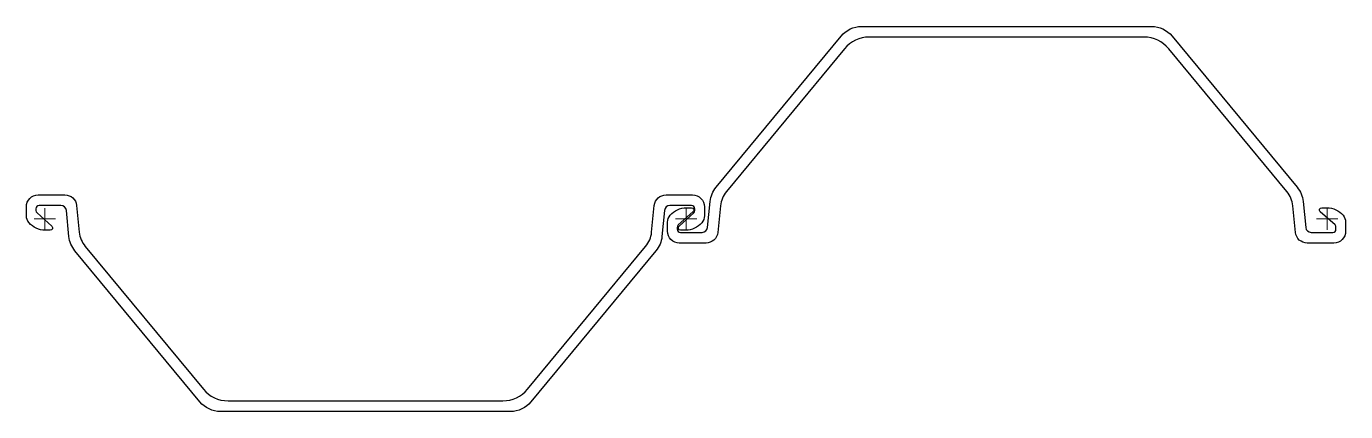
# Model space of a CAD drawing. Header units: millimetres. Extents: x 115 to 1350, y -1122 to -762.
import ezdxf

# ---------------------------------------------------------------- set-up
doc = ezdxf.new("R2010")
doc.units = ezdxf.units.MM
doc.layers.add('ref', color=4, linetype='Continuous', lineweight=5)

# ---------------------------------------------------------------- blocks, each defined once
blk = doc.blocks.new('PU12S-d')
for points in [[(900, 170), (771.4, 170, 0.223389), (748.3, 159.1), (637.8, 25.7, 0.149092), (632.2, 12.3), (629.7, -12.6, -0.385314), (618.7, -22.5), (593.7, -22.5, -0.414214), (582.7, -11.5), (582.7, -3, -0.17875), (585.2, 3.5, -0.219232), (600.3, 10.5), (605.1, 10.5, -0.687281), (606.5, 6.8), (592.7, -5.6, 0.212557), (591.7, -7.9), (591.7, -9.5, 0.414214), (594.7, -12.5), (615.1, -12.5, 0.385314), (620.1, -8), (622.5, 16.3, -0.149092), (628.2, 29.8), (745.1, 170.9, -0.223389), (764.3, 180), (900, 180), (1035.7, 180, -0.223389), (1054.9, 170.9), (1171.8, 29.8, -0.149092), (1177.5, 16.3), (1179.9, -8, 0.385314), (1184.9, -12.5), (1205.2, -12.5, 0.414214), (1208.2, -9.5), (1208.2, -7.9, 0.212557), (1207.3, -5.6), (1193.5, 6.8, -0.687281), (1194.9, 10.5), (1199.7, 10.5, -0.219232), (1214.8, 3.5, -0.17875), (1217.2, -3), (1217.2, -11.5, -0.414214), (1206.2, -22.5), (1181.3, -22.5, -0.385314), (1170.3, -12.6), (1167.8, 12.3, 0.149092), (1162.2, 25.7), (1051.7, 159.1, 0.223389), (1028.6, 170)], [(300, -170), (428.6, -170, 0.223389), (451.7, -159.1), (562.2, -25.7, 0.149092), (567.8, -12.3), (570.3, 12.6, -0.385314), (581.3, 22.5), (606.2, 22.5, -0.414214), (617.2, 11.5), (617.2, 3, -0.17875), (614.8, -3.5, -0.219232), (599.7, -10.5), (594.9, -10.5, -0.687281), (593.5, -6.8), (607.3, 5.6, 0.212557), (608.2, 7.9), (608.2, 9.5, 0.414214), (605.2, 12.5), (584.9, 12.5, 0.385314), (579.9, 8), (577.5, -16.3, -0.149092), (571.8, -29.8), (454.9, -170.9, -0.223389), (435.7, -180), (300, -180), (164.3, -180, -0.223389), (145.1, -170.9), (28.2, -29.8, -0.149092), (22.5, -16.3), (20.1, 8, 0.385314), (15.1, 12.5), (-5.3, 12.5, 0.414214), (-8.3, 9.5), (-8.3, 7.9, 0.212557), (-7.3, 5.6), (6.5, -6.8, -0.687281), (5.1, -10.5), (0.3, -10.5, -0.219232), (-14.8, -3.5, -0.17875), (-17.3, 3), (-17.3, 11.5, -0.414214), (-6.3, 22.5), (18.7, 22.5, -0.385314), (29.7, 12.6), (32.2, -12.3, 0.149092), (37.8, -25.7), (148.3, -159.1, 0.223389), (171.4, -170)]]:
    blk.add_lwpolyline(points, format="xyb", close=True)
at = {"layer": 'ref'}
for p, q in [((-10, 0), (10, 0)), ((0, -10), (0, 10)), ((610, 0), (590, 0)), ((590, 0), (610, 0)), ((600, -10), (600, 10)), ((600, 10), (600, -10)), ((1210, 0), (1190, 0)), ((1200, 10), (1200, -10))]:
    blk.add_line(p, q, dxfattribs=at)

msp = doc.modelspace()

# ---------------------------------------------------------------- block references
msp.add_blockref('PU12S-d', (132.4, -941.5))

doc.saveas('drawing.dxf')
